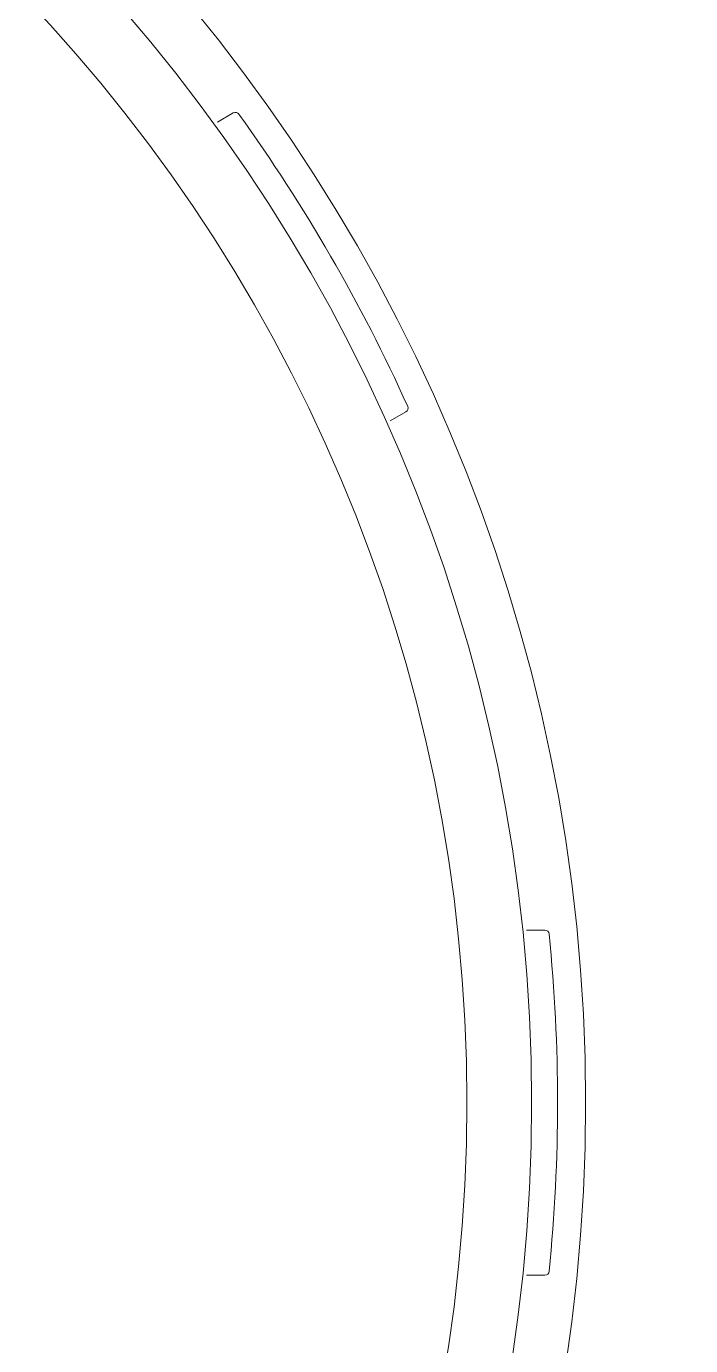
# Model space of a CAD drawing. Header units: inches. Extents: x -1 to 81, y -22 to 129.
# Drawn here: x 5.734 to 6.503, y 60.696 to 62.225 of the extents above; entities that cross this region are included whole.
import ezdxf

# ---------------------------------------------------------------- set-up
doc = ezdxf.new("R2010")
doc.units = ezdxf.units.IN
doc.header["$MEASUREMENT"] = 0
doc.layers.add('1', color=4, linetype='Continuous')

# ---------------------------------------------------------------- blocks, each defined once
blk = doc.blocks.new('FROG')
at = {"layer": '1', "color": 3, "lineweight": 5}
for p, q in [((1.5685, 1.1365), (1.5868, 1.1471)), ((1.7868, 0.8007), (1.7685, 0.7901)), ((1.9266, 0.2), (1.9478, 0.2)), ((1.9478, -0.2), (1.9266, -0.2))]:
    blk.add_line(p, q, dxfattribs=at)
at = {"layer": '1', "linetype": 'Continuous', "lineweight": 15}
for radius in [1.995, 1.9325, 1.8575]:
    blk.add_circle((0, 0), radius, dxfattribs=at)
at = {"layer": '1', "color": 3, "lineweight": 5}
for centre, radius, start, end in [((1.5893, 1.1428), 0.005, 35.7171, 120), ((0, 0), 1.9625, 24.2829, 35.7171), ((1.7843, 0.805), 0.005, 300, 24.2829), ((1.9478, 0.195), 0.005, 5.7171, 90), ((0, 0), 1.9625, 354.2829, 5.7171), ((1.9478, -0.195), 0.005, 270, 354.2829)]:
    blk.add_arc(centre, radius, start, end, dxfattribs=at)
blk = doc.blocks.new('19 HS Propel')
at = {"layer": '1', "color": 3}
blk.add_arc((0.2408, 52.5976), 8.6377, 15.05862, 59.93119, dxfattribs=at)
at = {"layer": '1'}
blk.add_blockref('FROG', (5.2296, 55.0221), dxfattribs=at)

msp = doc.modelspace()

# ---------------------------------------------------------------- block references
msp.add_blockref('19 HS Propel', (-0.8428, 5.9556))

doc.saveas('drawing.dxf')
